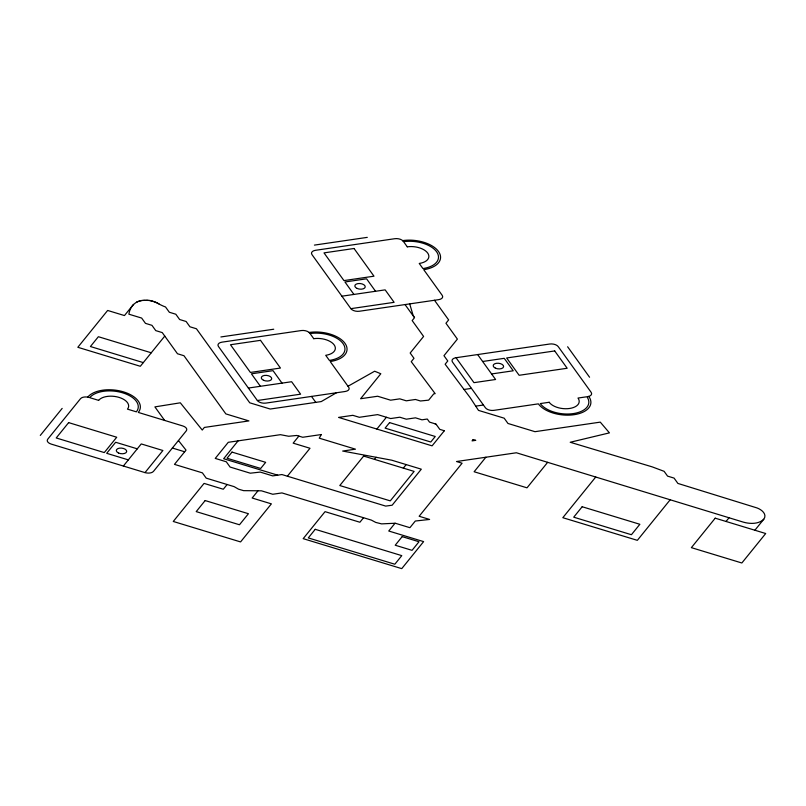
<?xml version="1.0" encoding="UTF-8"?>
<svg xmlns="http://www.w3.org/2000/svg" width="806" height="806" viewBox="0 0 806 806"><rect width="100%" height="100%" fill="white"/><g stroke="black" fill="none" stroke-linecap="round" stroke-linejoin="round"><path stroke-width="1.21" d="M754.879 530.237L763.826 519.185C767.755 513.674 760.32 508.626 755.494 507.468L677.896 483.429L674.058 478.089L667.57 476.124L664.114 471.329L652.155 466.855L570.215 442.262L609.437 432.872L600.269 422.132L534.983 431.684L507.982 423.472L504.173 418.183L478.502 410.385L470.251 397.781L445.144 364.221L447.773 360.977L443.965 355.688L457.385 339.104L445.96 323.246L448.64 319.922L434.484 300.255M763.766 519.245C758.728 524.263 749.993 524.031 743.404 522.157L516.394 452.771L456.518 461.526L462.08 463.218L419.15 516.263L429.598 519.447L415.302 521.029L409.911 527.688L395.283 523.235L381.57 523.88L375.757 522.419L371.375 520.112L281.939 492.919L272.771 494.259L261.436 490.814L243.603 490.653L238.546 489.182L234.143 486.643L206.205 478.149L202.397 472.86L174.479 464.377L186.015 450.111L178.448 440.539M40.3 435.421L62.163 408.4M164.767 336.092L140.325 366.287L77.829 347.285L107.641 310.451L124.467 315.569L133.524 304.386M123.368 466.029L141.251 443.925L162.893 450.504L144.999 472.608L51.241 444.106A6.529 3.516 6.4 0 1 47.725 439.21L80.509 398.688A6.529 3.516 6.4 0 1 89.013 397.439L87.804 397.076A27.434 14.78 6.4 0 1 123.479 391.857A27.434 14.78 6.4 0 1 138.289 412.42L182.761 425.941A6.529 3.516 6.4 0 1 186.287 430.837L153.493 471.359A6.529 3.516 6.4 0 1 144.999 472.608M238.092 440.872L223.635 458.735L277.687 475.167M227.131 484.517L223.302 489.242L204.069 483.399L173.26 521.462L240.571 541.924L271.38 503.861L252.147 498.017L257.9 490.914M298.875 436.096L293.162 443.149L309.998 448.267L287.379 476.205M376.865 429.054L386.406 417.266M374.468 459.349L376.14 457.284M435.049 423.795L436.348 424.581M403.322 468.125L406.184 464.588M363.556 517.724L359.899 522.248L325.05 511.649L303.187 538.66L401.751 568.633L423.613 541.612L388.754 531.013L395.021 523.265M485.877 457.234L474.13 471.752L527.013 487.832L547.657 462.322M595.735 477.021L562.82 517.694L637.345 540.342L670.179 499.77M726.035 521.462L729.027 517.764M336.414 392.774L321.262 401.569L270.232 409.035L249.729 402.799L196.422 328.757L189.934 326.783L186.126 321.493L179.627 319.519L175.819 314.229L169.331 312.254L165.522 306.965C158.863 304.739 152.989 299.409 145.302 300.326C136.728 299.772 130.169 305.494 128.879 314.189L141.655 318.068L145.463 323.357L151.951 325.332L155.76 330.621L162.248 332.596L177.481 353.753L183.97 355.728L225.851 413.901L248.933 420.913L204.371 427.432L202.256 430.051L180.312 402.809L154.893 406.889L164.656 420.44M348.001 386.245L374.639 371.223L380.815 373.752L360.604 398.728L377.641 396.24L390.618 400.189L399.796 398.849L406.284 400.814L415.463 399.474L420.45 400.995L428.651 400.149L433.739 393.862L435.18 393.66L411.251 361.682L413.982 358.307L410.173 353.018L423.593 336.445L412.168 320.576L414.516 317.675L413.025 315.086L409.69 303.882M136.456 302.2L136.99 301.948M137.554 301.716L138.138 301.484M138.753 301.293L139.378 301.101M140.043 300.94L140.707 300.789M141.403 300.668L142.098 300.557M314.421 245.105L367.274 237.367M341.905 296.195L385.157 289.868L394.124 302.331L350.882 308.658L311.993 254.646A6.529 3.516 6.4 0 1 315.499 250.303L394.789 238.707A6.529 3.516 6.4 0 1 403.292 241.286L402.788 240.591A27.434 14.78 6.4 0 1 438.484 251.452A27.434 14.78 6.4 0 1 423.734 269.678L442.182 295.308A6.529 3.516 6.4 0 1 438.666 299.651L359.385 311.247A6.529 3.516 6.4 0 1 350.882 308.658M220.884 336.958L273.748 329.221M248.379 388.049L291.621 381.722L300.598 394.184L257.356 400.511L218.466 346.499A6.529 3.516 6.4 0 1 221.972 342.157L301.263 330.561A6.529 3.516 6.4 0 1 309.756 333.14L309.262 332.445A27.434 14.78 6.4 0 1 344.958 343.296A27.434 14.78 6.4 0 1 330.198 361.531L348.655 387.152A6.529 3.516 6.4 0 1 345.139 391.494L265.849 403.101A6.529 3.516 6.4 0 1 257.356 400.511M456.025 357.723L549.722 344.021A6.529 3.516 6.4 0 1 558.215 346.6L591.13 392.31A6.529 3.516 6.4 0 1 587.614 396.653L588.813 396.471A27.434 14.78 6.4 0 1 574.063 414.707A27.434 14.78 6.4 0 1 538.358 403.856L493.917 410.355A6.529 3.516 6.4 0 1 485.414 407.776L452.509 362.065A6.529 3.516 6.4 0 1 456.025 357.723L473.968 382.659L495.589 379.495L477.646 354.559M482.633 361.491L504.254 358.327L513.231 370.79L491.6 373.954M464.034 389.469L471.45 388.381M475.721 406.133L483.419 405.005M142.823 300.477L143.549 300.406M144.294 300.366L145.04 300.336M145.795 300.336L146.561 300.346M147.327 300.386L148.092 300.447M148.858 300.527L149.614 300.618M150.369 300.739L151.125 300.87M151.871 301.031L152.606 301.202M153.321 301.404L154.037 301.615M151.256 352.786L98.372 336.707L90.423 346.53L143.307 362.609M172.383 448.035L184.675 451.773M137.282 448.831L115.641 442.262L106.694 453.315L128.335 459.883M154.732 301.847L155.407 302.089M156.062 302.351L156.707 302.633M157.321 302.925L157.926 303.237M158.49 303.56L159.044 303.892M567.625 346.761L589.569 377.228M405.035 304.567L414.002 317.03M375.546 291.278L366.569 278.805L344.948 281.969L353.925 294.442M311.499 396.421L315.781 402.365M282.009 383.122L273.043 370.659L251.412 373.823L260.388 386.286M321.352 434.535L319.247 438.162L355.466 449.174L342.671 451.048L391.726 460.196L421.306 469.183L392.149 505.211L385.711 506.097L281.919 474.543L272.74 475.893L260.237 472.084L250.273 473.193L230.083 467.047L226.274 461.767L215.252 458.413L228.279 442.303L280.428 434.676L288.699 436.258L296.779 435.462L302.713 437.265L321.352 434.535M68.641 422.616L56.218 437.96L104.296 452.579L116.719 437.235L68.641 422.616M232.007 452.095L227.04 458.241L260.691 468.467L265.658 462.332L232.007 452.095M205.157 500.556L196.211 511.609L239.483 524.766L248.429 513.714L205.157 500.556M389.58 422.606L385.107 428.127L430.777 442.01L435.25 436.489L389.58 422.606M363.657 456.065L339.8 485.534L390.285 500.879L414.133 471.409L363.657 456.065M315.237 529.32L308.285 537.914L394.829 564.23L401.781 555.636L315.237 529.32M444.328 430.747L432.107 445.849L338.55 417.407L352.827 415.322L359.315 417.296L377.661 414.606L390.648 418.556L399.816 417.216L406.315 419.191L415.483 417.84L421.971 419.815L427.291 419.039L429.497 422.102L435.986 424.077L439.784 429.356L444.328 430.747M473.152 439.552L472.074 440.882L475.752 440.348L473.152 439.552M402.184 536.635L395.222 545.229L412.057 550.337L419.009 541.743L402.184 536.635M582.164 506.742L573.721 517.18L631.42 534.721L639.863 524.283L582.164 506.742M715.214 518.177L691.367 547.647L741.852 562.991L765.7 533.522L715.214 518.177M354.036 248.49L324.002 252.883L343.95 280.589L373.984 276.196L354.036 248.49M260.509 340.344L230.476 344.736L250.414 372.443L280.448 368.05L260.509 340.344M554.709 350.942L506.652 357.975L519.124 375.284L567.172 368.261L554.709 350.942M549.178 402.275L540.282 403.574A25.349 13.652 6.4 0 0 573.257 413.599A25.349 13.652 6.4 0 0 586.899 396.754L578.003 398.053A15.677 8.443 6.4 0 1 569.57 408.481A15.677 8.443 6.4 0 1 549.178 402.275M98.624 400.36L89.728 397.66A25.349 13.652 6.4 0 1 122.683 392.834A25.349 13.652 6.4 0 1 136.365 411.836L127.469 409.136A15.677 8.443 6.4 0 0 119.006 397.378A15.677 8.443 6.4 0 0 98.624 400.36M407.282 246.827L403.584 241.699A25.349 13.652 6.4 0 1 436.57 251.734A25.349 13.652 6.4 0 1 422.928 268.569L419.241 263.451A15.677 8.443 6.4 0 0 427.674 253.034A15.677 8.443 6.4 0 0 407.282 246.827M313.746 338.681L310.058 333.553A25.349 13.652 6.4 0 1 343.034 343.578A25.349 13.652 6.4 0 1 329.402 360.423L325.715 355.305A15.677 8.443 6.4 0 0 334.147 344.877A15.677 8.443 6.4 0 0 313.746 338.681M263.491 380.261A5.229 2.811 6.4 0 0 271.693 378.88A5.229 2.811 6.4 0 0 264.368 375.455A5.229 2.811 6.4 0 0 263.491 380.261M495.378 368.13A5.229 2.811 6.4 0 0 503.589 366.76A5.229 2.811 6.4 0 0 496.254 363.325A5.229 2.811 6.4 0 0 495.378 368.13M357.018 288.407A5.229 2.811 6.4 0 0 365.219 287.037A5.229 2.811 6.4 0 0 357.894 283.601A5.229 2.811 6.4 0 0 357.018 288.407M118.482 452.982A5.229 2.811 6.4 0 0 126.683 451.612A5.229 2.811 6.4 0 0 119.359 448.176A5.229 2.811 6.4 0 0 118.482 452.982"/></g></svg>
